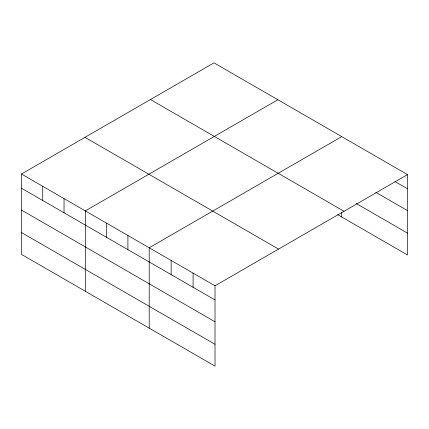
<?xml version="1.0" encoding="UTF-8"?>
<svg xmlns="http://www.w3.org/2000/svg" width="429" height="429" viewBox="0 0 429 429"><rect width="100%" height="100%" fill="white"/><g stroke="black" fill="none" stroke-linecap="round" stroke-linejoin="round"><path stroke-width="0.64" d="M215.015 321.793L215.015 285.773L21.45 174.018L21.45 254.386L215.015 366.141L215.015 321.793L21.45 210.038M337.709 214.661L407.55 254.982L407.55 174.614L213.985 62.859L21.45 174.018M277.863 99.737L85.328 210.896L85.328 291.264M341.736 136.62L149.201 247.78L149.201 328.142M215.015 285.773L407.55 174.614M394.852 181.456L407.55 188.787M375.799 192.299L407.55 210.634M356.172 203.475L407.55 233.135M150.45 99.544L344.015 211.299M84.985 137.339L278.55 249.093M21.45 188.192L215.015 299.946M21.45 232.539L215.015 344.294M341.736 212.35L341.736 216.983M193.077 273.107L193.077 287.28M171.139 260.441L171.139 274.614M127.912 235.483L127.912 249.657M106.617 223.193L106.617 237.366M64.034 198.606L64.034 212.779M42.744 186.315L42.744 200.488"/></g></svg>
